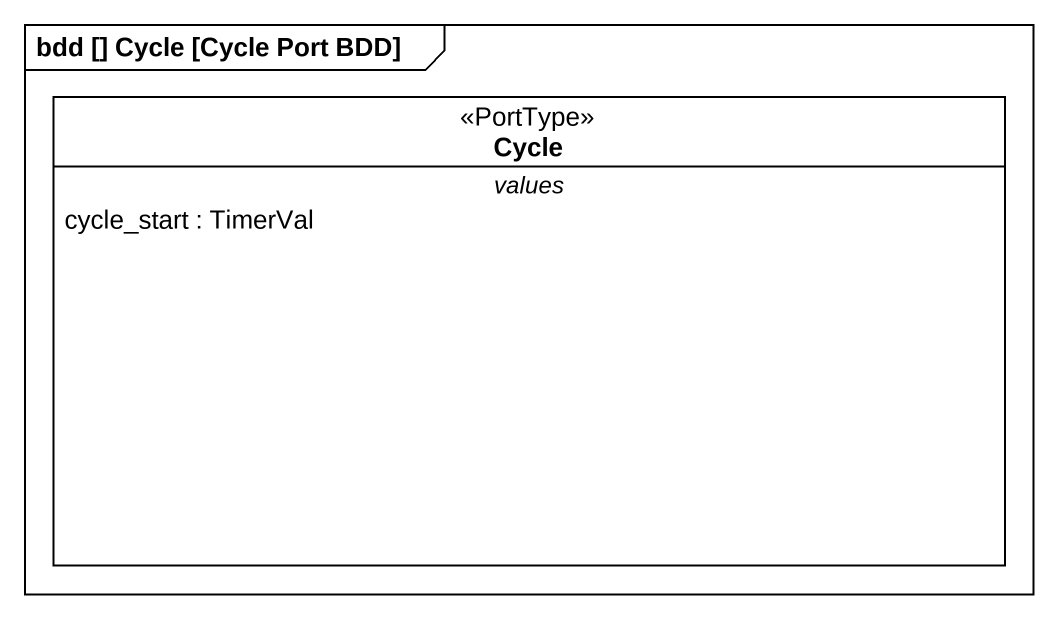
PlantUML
@startuml
mainframe bdd [] Cycle [Cycle Port BDD]
hide circle
hide empty members
class Cycle <<PortType>> {
  -- values --
  cycle_start : TimerVal
}
@enduml
